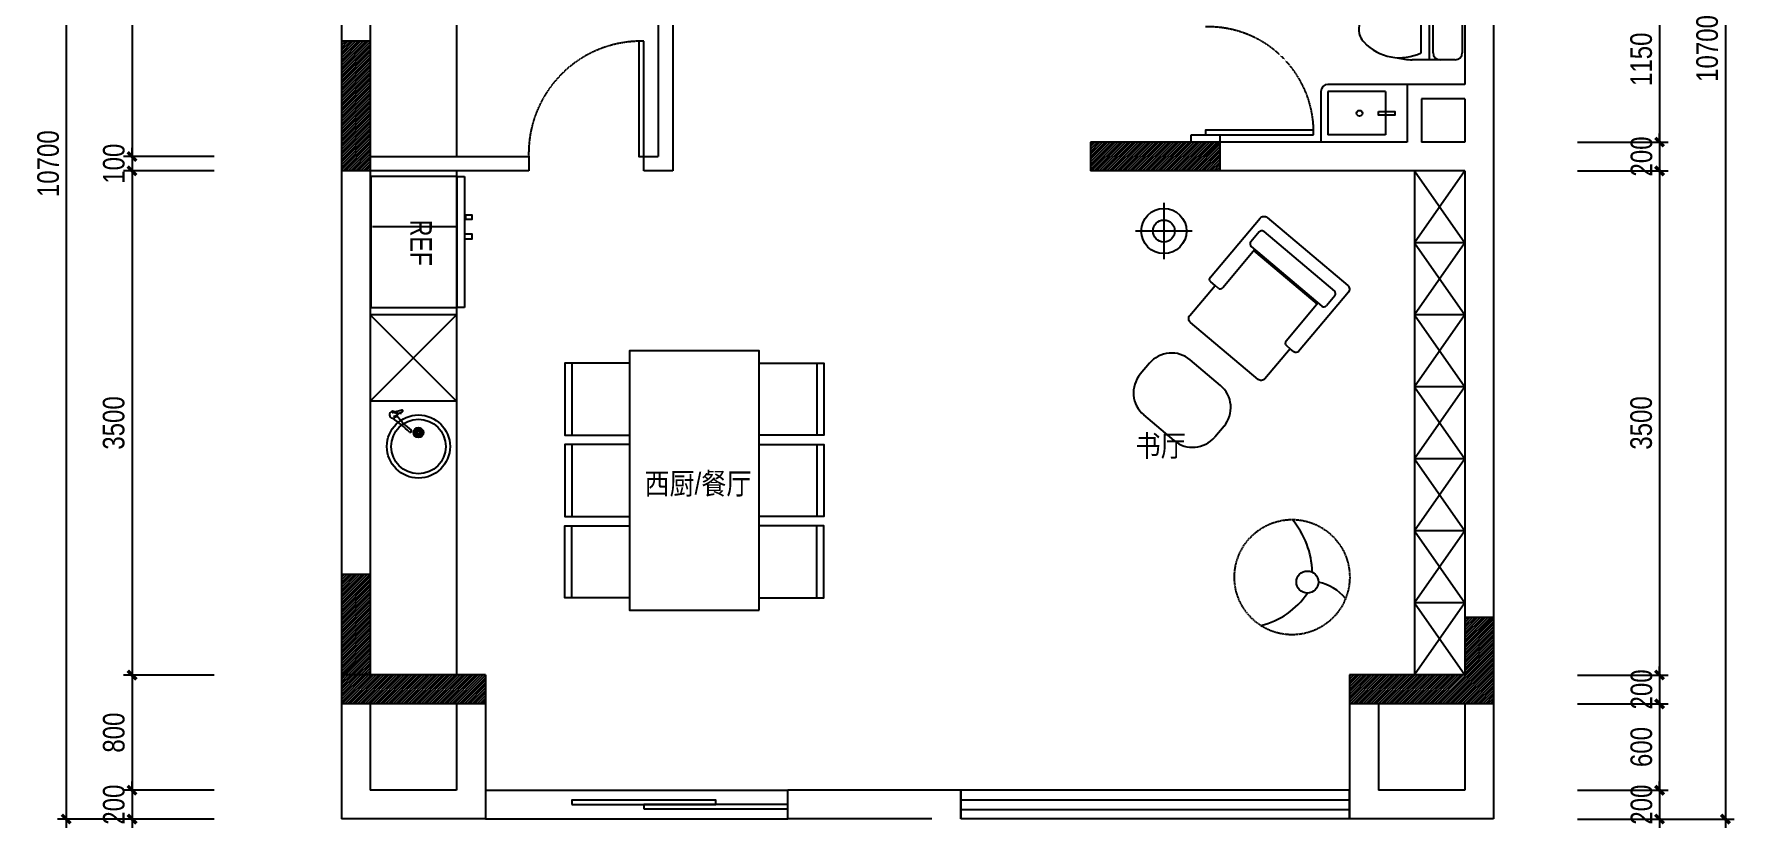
# Model space of a CAD drawing. Extents: x 160245 to 405305, y -111140 to 232735.
# Drawn here: x 268272 to 280076, y -3991 to 1459 of the extents above; entities that cross this region are included whole.
import ezdxf

# ---------------------------------------------------------------- set-up
doc = ezdxf.new("R2010")
doc.units = 0
doc.header["$LTSCALE"] = 10
doc.header["$MEASUREMENT"] = 0
doc.linetypes.add('( Dashed )', pattern=[0.75, 0.5, -0.25])
doc.linetypes.add('DASH', pattern=[0.35, 0.25, -0.1])
doc.layers.get('Defpoints').update_dxf_attribs({"color": 229})
for name, color, linetype in [('Door 门', 107, 'Continuous'), ('P-Furniture 家具', 153, 'Continuous'), ('P-Make furniture 固定制作', 154, 'Continuous'), ('P-N wall 新建隔墙', 241, 'Continuous'), ('P-O wall 原始墙体', 245, 'Continuous'), ('P-o 原建筑尺寸', 8, 'Continuous'), ('P-Text  平面文字', 9, 'Continuous'), ('P-window 窗', 107, 'Continuous')]:
    doc.layers.add(name, color=color, linetype=linetype)
doc.styles.add('PDC DIM', font='PMingLiU-ExtB.ttf', dxfattribs={"width": 0.85})
doc.styles.add('rmd', font='', dxfattribs={"width": 0.766})
doc.styles.get('rmd').set_extended_font_data('SimSun')
doc.dimstyles.new('PDC-A2', dxfattribs={"dimscale": 0, "dimtxt": 2.5, "dimasz": 1, "dimexe": 1, "dimexo": 1, "dimgap": 0.7, "dimtad": 1, "dimdec": 0, "dimtxsty": 'PDC DIM', "dimblk": 'ARCHTICK', "dimcen": 1, "dimdle": 1, "dimclrd": 8, "dimclre": 8, "dimclrt": 9, "dimadec": 0, "dimazin": 0, "dimtfac": 1, "dimtdec": 0, "dimtix": 1, "dimtmove": 2, "dimatfit": 3, "dimldrblk": 'PDC A2 T R', "dimfxl": 10, "dimfxlon": 1, "dimarcsym": 0})
pattern_1 = [(45, (59491.276, 0), (-8.8388348, 8.8388348), [])]

# ---------------------------------------------------------------- blocks, each defined once
blk = doc.blocks.new('$WINLIB2D$00000001')
at = {"color": 0}
for points in [[(-0.5, 0.5), (-0.5, -0.5)], [(-0.5, 0.5), (0.5, 0.5)], [(0.5, -0.5), (0.5, 0.5)], [(0.5, 0.1667), (-0.5, 0.1667)], [(0.5, -0.1667), (-0.5, -0.1667)], [(-0.5, -0.5), (0.5, -0.5)]]:
    blk.add_lwpolyline(points, dxfattribs=at)
blk = doc.blocks.new('_ArchTick')
at = {"color": 0, "linetype": 'ByBlock', "const_width": 0.4}
blk.add_lwpolyline([(-0.5, -0.5), (0.5, 0.5)], dxfattribs=at)
blk = doc.blocks.new('*D1059')
at = {"layer": 'Defpoints', "color": 0}
for p in [(269583, 3609), (268953, 609), (269583, 609)]:
    blk.add_point(p, dxfattribs=at)
at = {"layer": 'P-o 原建筑尺寸', "color": 8, "lineweight": -2}
for p, q in [((268953, 3669), (268953, 549)), ((269523, 3609), (268893, 3609)), ((269523, 609), (268893, 609))]:
    blk.add_line(p, q, dxfattribs=at)
at = {"layer": 'P-o 原建筑尺寸', "color": 8, "lineweight": -2, "xscale": 60, "yscale": 60, "zscale": 60}
for p, rotation in [((268953, 3609), 90), ((268953, 609), 270)]:
    blk.add_blockref('_ArchTick', p, dxfattribs=dict(at, rotation=rotation))
at = {"layer": 'P-o 原建筑尺寸', "color": 9, "insert": (268827, 2109), "char_height": 150, "attachment_point": 5, "rotation": 90, "style": 'PDC DIM'}
blk.add_mtext('3000', dxfattribs=at)
blk = doc.blocks.new('PDC A2 T R')
at = {"color": 0, "linetype": 'ByBlock'}
blk.add_line((0, 0), (-2, 0), dxfattribs=at)
for points in [[(-2.15, 0.89), (-1.49, 1.35), (-0.6, 0), (0, 0)], [(-2.15, -0.89), (-1.49, -1.35), (-0.6, 0), (0, 0)]]:
    blk.add_solid(points, dxfattribs=at)
blk = doc.blocks.new('*D1060')
at = {"layer": 'Defpoints', "color": 0}
for p in [(269583, 609), (268953, 509), (269583, 509)]:
    blk.add_point(p, dxfattribs=at)
at = {"layer": 'P-o 原建筑尺寸', "color": 8, "lineweight": -2}
for p, q in [((269523, 609), (268893, 609)), ((268953, 609), (268953, 669)), ((268953, 609), (268953, 509)), ((269523, 509), (268893, 509)), ((268953, 509), (268953, 449))]:
    blk.add_line(p, q, dxfattribs=at)
at = {"layer": 'P-o 原建筑尺寸', "color": 8, "lineweight": -2, "xscale": 60, "yscale": 60, "zscale": 60}
for p, rotation in [((268953, 609), 270), ((268953, 509), 90)]:
    blk.add_blockref('_ArchTick', p, dxfattribs=dict(at, rotation=rotation))
at = {"layer": 'P-o 原建筑尺寸', "color": 9, "insert": (268827, 559), "char_height": 150, "attachment_point": 5, "rotation": 90, "style": 'PDC DIM'}
blk.add_mtext('100', dxfattribs=at)
blk = doc.blocks.new('*D1041')
at = {"layer": 'Defpoints', "color": 0}
for p in [(269583, 509), (268953, -2991), (269583, -2991)]:
    blk.add_point(p, dxfattribs=at)
at = {"layer": 'P-o 原建筑尺寸', "color": 8, "lineweight": -2}
for p, q in [((269523, 509), (268893, 509)), ((268953, 569), (268953, -3051)), ((269523, -2991), (268893, -2991))]:
    blk.add_line(p, q, dxfattribs=at)
at = {"layer": 'P-o 原建筑尺寸', "color": 8, "lineweight": -2, "xscale": 60, "yscale": 60, "zscale": 60}
for p, rotation in [((268953, 509), 90), ((268953, -2991), 270)]:
    blk.add_blockref('_ArchTick', p, dxfattribs=dict(at, rotation=rotation))
at = {"layer": 'P-o 原建筑尺寸', "color": 9, "insert": (268826, -1241), "char_height": 150, "attachment_point": 5, "rotation": 90, "style": 'PDC DIM'}
blk.add_mtext('3500', dxfattribs=at)
blk = doc.blocks.new('*D1042')
at = {"layer": 'Defpoints', "color": 0, "transparency": 16777216}
for p in [(269583, -2991), (268953, -3791), (269583, -3791)]:
    blk.add_point(p, dxfattribs=at)
at = {"layer": 'P-o 原建筑尺寸', "color": 8, "lineweight": -2, "transparency": 16777216}
for p, q in [((268953, -2931), (268953, -3851)), ((269523, -2991), (268893, -2991)), ((269523, -3791), (268893, -3791))]:
    blk.add_line(p, q, dxfattribs=at)
at = {"layer": 'P-o 原建筑尺寸', "color": 8, "lineweight": -2, "transparency": 16777216, "xscale": 60, "yscale": 60, "zscale": 60}
for p, rotation in [((268953, -2991), 90), ((268953, -3791), 270)]:
    blk.add_blockref('_ArchTick', p, dxfattribs=dict(at, rotation=rotation))
at = {"layer": 'P-o 原建筑尺寸', "color": 9, "transparency": 16777216, "insert": (268827, -3391), "char_height": 150, "attachment_point": 5, "rotation": 90, "style": 'PDC DIM'}
blk.add_mtext('800', dxfattribs=at)
blk = doc.blocks.new('*D1043')
at = {"layer": 'Defpoints', "color": 0, "transparency": 16777216}
for p in [(269583, -3791), (268953, -3991), (269583, -3991)]:
    blk.add_point(p, dxfattribs=at)
at = {"layer": 'P-o 原建筑尺寸', "color": 8, "lineweight": -2, "transparency": 16777216}
for p, q in [((268953, -3791), (268953, -3731)), ((269523, -3791), (268893, -3791)), ((268953, -3791), (268953, -3991)), ((269523, -3991), (268893, -3991)), ((268953, -3991), (268953, -4051))]:
    blk.add_line(p, q, dxfattribs=at)
at = {"layer": 'P-o 原建筑尺寸', "color": 8, "lineweight": -2, "transparency": 16777216, "xscale": 60, "yscale": 60, "zscale": 60}
for p, rotation in [((268953, -3791), 270), ((268953, -3991), 90)]:
    blk.add_blockref('_ArchTick', p, dxfattribs=dict(at, rotation=rotation))
at = {"layer": 'P-o 原建筑尺寸', "color": 9, "transparency": 16777216, "insert": (268827, -3891), "char_height": 150, "attachment_point": 5, "rotation": 90, "style": 'PDC DIM'}
blk.add_mtext('200', dxfattribs=at)
blk = doc.blocks.new('*D1044')
at = {"layer": 'Defpoints', "color": 0}
for p in [(269583, 6709), (268496, -3991), (269583, -3991)]:
    blk.add_point(p, dxfattribs=at)
at = {"layer": 'P-o 原建筑尺寸', "color": 8, "lineweight": -2}
for p, q in [((268496, 6769), (268496, -4051)), ((269096, 6709), (268436, 6709)), ((269096, -3991), (268436, -3991))]:
    blk.add_line(p, q, dxfattribs=at)
at = {"layer": 'P-o 原建筑尺寸', "color": 8, "lineweight": -2, "xscale": 60, "yscale": 60, "zscale": 60}
for p, rotation in [((268496, 6709), 90), ((268496, -3991), 270)]:
    blk.add_blockref('_ArchTick', p, dxfattribs=dict(at, rotation=rotation))
at = {"layer": 'P-o 原建筑尺寸', "color": 9, "insert": (268371, 559), "char_height": 150, "attachment_point": 5, "rotation": 90, "style": 'PDC DIM'}
blk.add_mtext('10700', dxfattribs=at)
blk = doc.blocks.new('*D1049')
at = {"layer": 'Defpoints', "color": 0, "transparency": 16777216}
for p in [(278929, 709), (278929, 509), (279559, 509)]:
    blk.add_point(p, dxfattribs=at)
at = {"layer": 'P-o 原建筑尺寸', "color": 8, "lineweight": -2, "transparency": 16777216}
for p, q in [((278989, 709), (279619, 709)), ((279559, 709), (279559, 769)), ((279559, 709), (279559, 509)), ((278989, 509), (279619, 509)), ((279559, 509), (279559, 449))]:
    blk.add_line(p, q, dxfattribs=at)
at = {"layer": 'P-o 原建筑尺寸', "color": 8, "lineweight": -2, "transparency": 16777216, "xscale": 60, "yscale": 60, "zscale": 60}
for p, rotation in [((279559, 709), 270), ((279559, 509), 90)]:
    blk.add_blockref('_ArchTick', p, dxfattribs=dict(at, rotation=rotation))
at = {"layer": 'P-o 原建筑尺寸', "color": 9, "transparency": 16777216, "insert": (279434, 609), "char_height": 150, "attachment_point": 5, "rotation": 90, "style": 'PDC DIM'}
blk.add_mtext('200', dxfattribs=at)
blk = doc.blocks.new('*D1050')
at = {"layer": 'Defpoints', "color": 0, "transparency": 16777216}
for p in [(278929, 509), (278929, -2991), (279559, -2991)]:
    blk.add_point(p, dxfattribs=at)
at = {"layer": 'P-o 原建筑尺寸', "color": 8, "lineweight": -2, "transparency": 16777216}
for p, q in [((278989, 509), (279619, 509)), ((279559, 569), (279559, -3051)), ((278989, -2991), (279619, -2991))]:
    blk.add_line(p, q, dxfattribs=at)
at = {"layer": 'P-o 原建筑尺寸', "color": 8, "lineweight": -2, "transparency": 16777216, "xscale": 60, "yscale": 60, "zscale": 60}
for p, rotation in [((279559, 509), 90), ((279559, -2991), 270)]:
    blk.add_blockref('_ArchTick', p, dxfattribs=dict(at, rotation=rotation))
at = {"layer": 'P-o 原建筑尺寸', "color": 9, "transparency": 16777216, "insert": (279432, -1241), "char_height": 150, "attachment_point": 5, "rotation": 90, "style": 'PDC DIM'}
blk.add_mtext('3500', dxfattribs=at)
blk = doc.blocks.new('*D1051')
at = {"layer": 'Defpoints', "color": 0, "transparency": 16777216}
for p in [(278929, -2991), (278929, -3191), (279559, -3191)]:
    blk.add_point(p, dxfattribs=at)
at = {"layer": 'P-o 原建筑尺寸', "color": 8, "lineweight": -2, "transparency": 16777216}
for p, q in [((279559, -2991), (279559, -2931)), ((278989, -2991), (279619, -2991)), ((279559, -2991), (279559, -3191)), ((278989, -3191), (279619, -3191)), ((279559, -3191), (279559, -3251))]:
    blk.add_line(p, q, dxfattribs=at)
at = {"layer": 'P-o 原建筑尺寸', "color": 8, "lineweight": -2, "transparency": 16777216, "xscale": 60, "yscale": 60, "zscale": 60}
for p, rotation in [((279559, -2991), 270), ((279559, -3191), 90)]:
    blk.add_blockref('_ArchTick', p, dxfattribs=dict(at, rotation=rotation))
at = {"layer": 'P-o 原建筑尺寸', "color": 9, "transparency": 16777216, "insert": (279434, -3091), "char_height": 150, "attachment_point": 5, "rotation": 90, "style": 'PDC DIM'}
blk.add_mtext('200', dxfattribs=at)
blk = doc.blocks.new('*D1052')
at = {"layer": 'Defpoints', "color": 0, "transparency": 16777216}
for p in [(278929, -3191), (278929, -3791), (279559, -3791)]:
    blk.add_point(p, dxfattribs=at)
at = {"layer": 'P-o 原建筑尺寸', "color": 8, "lineweight": -2, "transparency": 16777216}
for p, q in [((279559, -3131), (279559, -3851)), ((278989, -3191), (279619, -3191)), ((278989, -3791), (279619, -3791))]:
    blk.add_line(p, q, dxfattribs=at)
at = {"layer": 'P-o 原建筑尺寸', "color": 8, "lineweight": -2, "transparency": 16777216, "xscale": 60, "yscale": 60, "zscale": 60}
for p, rotation in [((279559, -3191), 90), ((279559, -3791), 270)]:
    blk.add_blockref('_ArchTick', p, dxfattribs=dict(at, rotation=rotation))
at = {"layer": 'P-o 原建筑尺寸', "color": 9, "transparency": 16777216, "insert": (279433, -3491), "char_height": 150, "attachment_point": 5, "rotation": 90, "style": 'PDC DIM'}
blk.add_mtext('600', dxfattribs=at)
blk = doc.blocks.new('*D1053')
at = {"layer": 'Defpoints', "color": 0, "transparency": 16777216}
for p in [(278929, -3791), (278929, -3991), (279559, -3991)]:
    blk.add_point(p, dxfattribs=at)
at = {"layer": 'P-o 原建筑尺寸', "color": 8, "lineweight": -2, "transparency": 16777216}
for p, q in [((279559, -3791), (279559, -3731)), ((278989, -3791), (279619, -3791)), ((279559, -3791), (279559, -3991)), ((278989, -3991), (279619, -3991)), ((279559, -3991), (279559, -4051))]:
    blk.add_line(p, q, dxfattribs=at)
at = {"layer": 'P-o 原建筑尺寸', "color": 8, "lineweight": -2, "transparency": 16777216, "xscale": 60, "yscale": 60, "zscale": 60}
for p, rotation in [((279559, -3791), 270), ((279559, -3991), 90)]:
    blk.add_blockref('_ArchTick', p, dxfattribs=dict(at, rotation=rotation))
at = {"layer": 'P-o 原建筑尺寸', "color": 9, "transparency": 16777216, "insert": (279434, -3891), "char_height": 150, "attachment_point": 5, "rotation": 90, "style": 'PDC DIM'}
blk.add_mtext('200', dxfattribs=at)
blk = doc.blocks.new('*D1054')
at = {"layer": 'Defpoints', "color": 0, "transparency": 16777216}
for p in [(278929, 6709), (278929, -3991), (280016, -3991)]:
    blk.add_point(p, dxfattribs=at)
at = {"layer": 'P-o 原建筑尺寸', "color": 8, "lineweight": -2, "transparency": 16777216}
for p, q in [((280016, 6769), (280016, -4051)), ((279416, 6709), (280076, 6709)), ((279416, -3991), (280076, -3991))]:
    blk.add_line(p, q, dxfattribs=at)
at = {"layer": 'P-o 原建筑尺寸', "color": 8, "lineweight": -2, "transparency": 16777216, "xscale": 60, "yscale": 60, "zscale": 60}
for p, rotation in [((280016, 6709), 90), ((280016, -3991), 270)]:
    blk.add_blockref('_ArchTick', p, dxfattribs=dict(at, rotation=rotation))
at = {"layer": 'P-o 原建筑尺寸', "color": 9, "transparency": 16777216, "insert": (279890, 1359), "char_height": 150, "attachment_point": 5, "rotation": 90, "style": 'PDC DIM'}
blk.add_mtext('10700', dxfattribs=at)
blk = doc.blocks.new('A$C65A12E1F')
at = {"linetype": 'ByBlock'}
for p, q in [((0, 650), (910, 650)), ((0, 600), (0, 650)), ((350, 600), (350, 10)), ((910, 650), (910, 600))]:
    blk.add_line(p, q, dxfattribs=at)
for points in [[(910, 600), (0, 600), (0, 0), (910, 0)], [(299, 660), (267, 660), (267, 700), (299, 700)], [(401, 650), (433, 650), (433, 703), (401, 703)]]:
    blk.add_lwpolyline(points, close=True, dxfattribs=at)
at = {"color": 9, "linetype": 'ByBlock', "insert": (300, 273), "char_height": 150, "width": 1231.75, "attachment_point": 7, "style": 'rmd'}
blk.add_mtext('{\\fArial|b0|i0|c0|p32;REF}', dxfattribs=at)
blk = doc.blocks.new('asdfsdafa3')
for p, q in [((201603, -49207), (201707, -49207)), ((201707, -49207), (201901, -49207)), ((201782, -49207), (201782, -49627)), ((201554, -49577), (201554, -49256)), ((201757, -49256), (201757, -49577)), ((201839, -49256), (201839, -49577)), ((201603, -49627), (201707, -49627)), ((201707, -49627), (201901, -49627))]:
    blk.add_line(p, q)
for centre, radius, start, end in [((201603, -49256), 49.5, 90, 180), ((201707, -49256), 49.5, 0, 90), ((201885, -49706), 500, 75.8795, 88.2029), ((201988, -49558), 337, 42.8306, 116.2777), ((202157, -49416), 116, 359.4502, 47.9126), ((202157, -49418), 116, 312.0874, 0.5498), ((201988, -49275), 337, 243.7223, 317.1694), ((201603, -49577), 49.5, 180, 270), ((201707, -49577), 49.5, 270, 0), ((201885, -49127), 500, 271.7971, 284.1205)]:
    blk.add_arc(centre, radius, start, end)
blk = doc.blocks.new('fffg')
blk.add_lwpolyline([(143, 670), (109, 670), (109, -130), (143, -130)], close=True)
at = {"color": 8, "linetype": 'DASH'}
blk.add_arc((123, -110), 780, 88.5421, 181.4579, dxfattribs=at)
blk = doc.blocks.new('*D1344')
at = {"layer": 'Defpoints', "color": 0, "transparency": 16777216}
for p in [(278929, 1859), (278929, 709), (279559, 709)]:
    blk.add_point(p, dxfattribs=at)
at = {"layer": 'P-o 原建筑尺寸', "color": 8, "lineweight": -2, "transparency": 16777216}
for p, q in [((279559, 1919), (279559, 649)), ((278989, 1859), (279619, 1859)), ((278989, 709), (279619, 709))]:
    blk.add_line(p, q, dxfattribs=at)
at = {"layer": 'P-o 原建筑尺寸', "color": 8, "lineweight": -2, "transparency": 16777216, "xscale": 60, "yscale": 60, "zscale": 60}
for p, rotation in [((279559, 1859), 90), ((279559, 709), 270)]:
    blk.add_blockref('_ArchTick', p, dxfattribs=dict(at, rotation=rotation))
at = {"layer": 'P-o 原建筑尺寸', "color": 9, "transparency": 16777216, "insert": (279432, 1284), "char_height": 150, "attachment_point": 5, "rotation": 90, "style": 'PDC DIM'}
blk.add_mtext('1150', dxfattribs=at)

msp = doc.modelspace()

# ---------------------------------------------------------------- hatches: boundary and pattern name
at = {"layer": 'P-O wall 原始墙体'}
h = msp.add_hatch(dxfattribs=at)
h.set_pattern_fill('ANSI31', color=256, scale=100, style=0)
h.set_pattern_definition(pattern_1)
h.paths.add_polyline_path([(270406.9, 509.4), (270606.9, 509.4), (270606.9, 1409.4), (270406.9, 1409.4)])
h = msp.add_hatch(dxfattribs=at)
h.set_pattern_fill('ANSI31', color=256, scale=100, style=0)
h.set_pattern_definition(pattern_1)
h.paths.add_polyline_path([(276506.9, 709.4), (276306.9, 709.4), (275606.9, 709.4), (275606.9, 509.4), (276406.9, 509.4), (276506.9, 509.4)])
h = msp.add_hatch(dxfattribs=at)
h.set_pattern_fill('ANSI31', color=256, scale=100, style=0)
h.set_pattern_definition(pattern_1)
h.paths.add_polyline_path([(270606.9, -2290.6), (270606.9, -2990.6), (270406.9, -2990.6), (270406.9, -2290.6)])
h = msp.add_hatch(dxfattribs=at)
h.set_pattern_fill('ANSI31', color=256, scale=100, style=0)
h.set_pattern_definition(pattern_1)
h.paths.add_polyline_path([(278206.9, -2990.6), (277406.9, -2990.6), (277406.9, -3190.6), (278406.9, -3190.6), (278406.9, -3090.6), (278406.9, -2590.6), (278206.9, -2590.6)])
h = msp.add_hatch(dxfattribs=at)
h.set_pattern_fill('ANSI31', color=256, scale=100, style=0)
h.set_pattern_definition(pattern_1)
h.paths.add_polyline_path([(270406.9, -2990.6), (270406.9, -3190.6), (271406.9, -3190.6), (271406.9, -2990.6)])

# ---------------------------------------------------------------- linework, layer by layer
at = {"layer": 'Door 门'}
for p, q in [((271406.9, -3790.6), (273506.9, -3790.6)), ((271406.9, -3990.6), (273506.9, -3990.6))]:
    msp.add_line(p, q, dxfattribs=at)
for points in [[(272006.9, -3890.6), (273006.9, -3890.6), (273006.9, -3860.6), (272006.9, -3860.6)], [(272506.9, -3920.6), (273506.9, -3920.6), (273506.9, -3890.6), (272506.9, -3890.6)]]:
    msp.add_lwpolyline(points, close=True, dxfattribs=at)
at = {"layer": 'P-Furniture 家具', "linetype": 'ByBlock'}
for p, q in [((271206.9, 4409.4), (271206.9, 609.4)), ((277806.9, 1109.4), (277256.9, 1109.4)), ((277206.9, 1059.4), (277206.9, 709.4)), ((277656.9, 1059.4), (277256.9, 1059.4)), ((277256.9, 1059.4), (277256.9, 759.4)), ((277656.9, 1059.4), (277656.9, 759.4)), ((277656.9, 759.4), (277256.9, 759.4)), ((271206.9, 509.4), (271206.9, -2990.6)), ((276117.3, 288), (276117.3, -104.8)), ((276313.7, 91.6), (275921, 91.6)), ((271206.9, -490.6), (270606.9, -490.6)), ((270606.9, -490.6), (271206.9, -1090.6)), ((271206.9, -490.6), (270606.9, -1090.6)), ((272006.9, -825.1), (272006.9, -1325.1)), ((273706.9, -825.1), (273706.9, -1325.1)), ((271206.9, -1090.6), (270606.9, -1090.6)), ((272006.9, -1390.6), (272006.9, -1890.6)), ((273706.9, -1390.6), (273706.9, -1890.6)), ((272006.9, -2456.2), (272006.9, -1956.2)), ((273706.9, -2456.2), (273706.9, -1956.2))]:
    msp.add_line(p, q, dxfattribs=at)
at = {"layer": 'P-Furniture 家具'}
for p, q in [((276778.7, 85.1), (276720.7, 16.3)), ((276778.7, 85.1), (276720.7, 16.3)), ((276810.4, 87.8), (277301.8, -326.1)), ((276749.2, -37.2), (276526.1, -302)), ((276749.2, -37.2), (276526.1, -302)), ((276749.2, -37.2), (276526.1, -302)), ((276749.2, -37.2), (276526.1, -302)), ((276723.4, -15.4), (277214.8, -429.4)), ((276742.5, -45.1), (277182.3, -415.6)), ((276494.4, -304.7), (276472.9, -286.6)), ((277189, -407.6), (276965.8, -672.5)), ((277304.5, -357.9), (277246.5, -426.7)), ((276968.6, -704.2), (276994.4, -725.9)), ((270934.1, -1302), (270917.9, -1290.2)), ((270936.2, -1299.9), (270924.4, -1283.7)), ((270938.8, -1298.5), (270932.6, -1279.5)), ((270941.7, -1298.1), (270941.7, -1278.1)), ((270944.7, -1298.5), (270950.8, -1279.5)), ((270947.3, -1299.9), (270959.1, -1283.7)), ((270949.4, -1302), (270965.6, -1290.2)), ((270932.3, -1307.5), (270912.3, -1307.5)), ((270932.8, -1304.6), (270913.7, -1298.4)), ((270932.8, -1310.4), (270913.7, -1316.6)), ((270934.1, -1313.1), (270917.9, -1324.8)), ((270936.2, -1315.2), (270924.4, -1331.3)), ((270938.8, -1316.5), (270932.6, -1335.5)), ((270941.7, -1317), (270941.7, -1337)), ((270944.7, -1316.5), (270950.8, -1335.5)), ((270947.3, -1315.2), (270959.1, -1331.3)), ((270949.4, -1313.1), (270965.6, -1324.8)), ((270950.7, -1304.6), (270969.8, -1298.4)), ((270950.7, -1310.4), (270969.8, -1316.6)), ((270951.2, -1307.5), (270971.2, -1307.5))]:
    msp.add_line(p, q, dxfattribs=at)
at = {"layer": 'P-Furniture 家具', "color": 8}
for p, q in [((276510.9, -980.6), (276299.7, -802.6)), ((276017.9, -826.7), (275953.4, -903.1)), ((276188.8, -1362.9), (275977.5, -1185)), ((276535, -1262.4), (276470.6, -1338.9))]:
    msp.add_line(p, q, dxfattribs=at)
at = {"layer": 'P-Furniture 家具', "linetype": 'ByBlock'}
msp.add_lwpolyline([(277606.9, 922.3), (277719.9, 922.3), (277719.9, 896.4), (277606.9, 896.4)], close=True, dxfattribs=at)
at = {"layer": 'P-Furniture 家具'}
msp.add_lwpolyline([(276472.9, -286.6), (276442.8, -261.2, -0.4142136), (276440.1, -229.5), (276786.4, 181.6, -0.4142136), (276834, 185.6), (277394.2, -286.3, -0.1989124), (277406, -309.2, -0.1989124), (277398.2, -333.9), (277051.9, -745, -0.4142136), (277020.2, -747.7), (276994.4, -725.9), (276818.8, -934.3, -0.4142136), (276771.3, -938.4), (276301.4, -542.5, -0.4142136), (276297.4, -495), (276472.9, -286.6)], format="xyb", dxfattribs=at)
at = {"layer": 'P-Furniture 家具', "linetype": 'ByBlock'}
for points in [[(272406.9, -825.1), (271956.9, -825.1), (271956.9, -1325.1), (272406.9, -1325.1)], [(273306.9, -825.1), (273756.9, -825.1), (273756.9, -1325.1), (273306.9, -1325.1)], [(272406.9, -1390.6), (271956.9, -1390.6), (271956.9, -1890.6), (272406.9, -1890.6)], [(273306.9, -1390.6), (273756.9, -1390.6), (273756.9, -1890.6), (273306.9, -1890.6)], [(272406.9, -2456.2), (271956.9, -2456.2), (271956.9, -1956.2), (272406.9, -1956.2)], [(273306.9, -2456.2), (273756.9, -2456.2), (273756.9, -1956.2), (273306.9, -1956.2)]]:
    msp.add_lwpolyline(points, dxfattribs=at)
at = {"layer": 'P-Furniture 家具'}
msp.add_lwpolyline([(273306.9, -2540.6), (273306.9, -740.6), (272406.9, -740.6), (272406.9, -2540.6)], close=True, dxfattribs=at)
at = {"layer": 'P-Furniture 家具', "linetype": 'ByBlock'}
for centre, radius in [((277475.3, 909.4), 20), ((276117.3, 91.6), 157), ((276117.3, 91.6), 76.4)]:
    msp.add_circle(centre, radius, dxfattribs=at)
at = {"layer": 'P-Furniture 家具'}
for centre, radius in [((270941.7, -1404.8), 219.2), ((270941.7, -1404.8), 189.2), ((270941.7, -1307.5), 34.5), ((270941.7, -1307.5), 29.5), ((270941.7, -1307.5), 9.46)]:
    msp.add_circle(centre, radius, dxfattribs=at)
at = {"layer": 'P-Furniture 家具', "color": 8, "linetype": '( Dashed )'}
msp.add_circle((277007.5, -2311.6), 400, dxfattribs=at)
at = {"layer": 'P-Furniture 家具', "color": 8}
msp.add_circle((277114, -2345.3), 76.4, dxfattribs=at)
at = {"layer": 'P-Furniture 家具', "linetype": 'ByBlock'}
msp.add_arc((277256.9, 1059.4), 50, 90, 180, dxfattribs=at)
at = {"layer": 'P-Furniture 家具'}
for centre, radius, start, end in [((276737.9, 1.8), 22.5, 139.88568, 229.88568), ((276737.9, 1.8), 22.5, 139.88568, 229.88568), ((276795.9, 70.6), 22.5, 49.88568, 139.88568), ((276795.9, 70.6), 22.5, 49.88568, 139.88568), ((276508.9, -287.5), 22.5, 229.88568, 319.88568), ((277287.3, -343.4), 22.5, 319.88568, 49.88568), ((277229.3, -412.2), 22.5, 229.88568, 319.88568), ((276983, -687), 22.5, 139.88568, 229.88568), ((270765, -1184.2), 24, 52.90706, 353.41378), ((270982.9, -1780.2), 648.1, 103.99038, 110.23193), ((270766.5, -1227), 57.6, 53.42782, 90.53804), ((270613.3, -860.3), 371.3, 294.85966, 305.79078), ((270777.1, -1225.6), 58.2, 57.69304, 95.79763), ((270823.4, -1110.8), 61.8, 262.26104, 270), ((270827, -1157), 5.72, 307.89533, 97.35045), ((270186.6, -2027.7), 1001.9, 46.16444, 54.87883), ((271185.3, -893.4), 493.5, 216.52232, 233.54452), ((270883.3, -1295.3), 10.1, 253.65875, 29.57879)]:
    msp.add_arc(centre, radius, start, end, dxfattribs=at)
at = {"layer": 'P-Furniture 家具', "color": 8}
for centre, radius, start, end in [((276170.8, -955.5), 200, 49.88568, 139.88568), ((276106.4, -1032), 200, 139.88568, 229.88568), ((276382.1, -1133.5), 200, 319.88568, 49.88568), ((276317.7, -1210), 200, 229.88568, 319.88568), ((276582.7, -2282.6), 564, 0.63544, 41.13483), ((277117.8, -2675.5), 338.1, 39.48808, 77.60827), ((276668.1, -2127.4), 534.2, 283.23263, 326.57409)]:
    msp.add_arc(centre, radius, start, end, dxfattribs=at)
at = {"layer": 'P-Make furniture 固定制作'}
for p, q in [((277856.9, 509.4), (277856.9, -2990.6)), ((277856.9, 509.4), (278206.9, 9.4)), ((278206.9, 509.4), (277856.9, 9.4)), ((278206.9, 9.4), (277856.9, 9.4)), ((277856.9, 9.4), (278206.9, -490.6)), ((278206.9, 9.4), (277856.9, -490.6)), ((278206.9, -490.6), (277856.9, -490.6)), ((277856.9, -490.6), (278206.9, -990.6)), ((278206.9, -490.6), (277856.9, -990.6)), ((278206.9, -990.6), (277856.9, -990.6)), ((277856.9, -990.6), (278206.9, -1490.6)), ((278206.9, -990.6), (277856.9, -1490.6)), ((278206.9, -1490.6), (277856.9, -1490.6)), ((277856.9, -1490.6), (278206.9, -1990.6)), ((278206.9, -1490.6), (277856.9, -1990.6)), ((278206.9, -1990.6), (277856.9, -1990.6)), ((277856.9, -1990.6), (278206.9, -2490.6)), ((278206.9, -1990.6), (277856.9, -2490.6)), ((278206.9, -2490.6), (277856.9, -2490.6)), ((277856.9, -2490.6), (278206.9, -2990.6)), ((278206.9, -2490.6), (277856.9, -2990.6))]:
    msp.add_line(p, q, dxfattribs=at)
at = {"layer": 'P-N wall 新建隔墙'}
for p, q in [((272706.9, 3709.4), (272706.9, 509.4)), ((272606.9, 3609.4), (272606.9, 609.4)), ((270606.9, 609.4), (271706.9, 609.4)), ((271706.9, 609.4), (271706.9, 509.4)), ((272506.9, 609.4), (272606.9, 609.4)), ((272506.9, 509.4), (272506.9, 609.4)), ((271706.9, 509.4), (270606.9, 509.4)), ((272706.9, 509.4), (272506.9, 509.4))]:
    msp.add_line(p, q, dxfattribs=at)
at = {"layer": 'P-O wall 原始墙体'}
for p, q in [((270606.9, 3509.4), (270606.9, -2290.6)), ((278206.9, 3509.4), (278206.9, 1109.4)), ((278406.9, 3509.4), (278406.9, 1009.4)), ((270406.9, 2709.4), (270406.9, -2290.6)), ((270606.9, 1409.4), (270406.9, 1409.4)), ((278206.9, 1109.4), (277806.9, 1109.4)), ((277806.9, 1109.4), (277806.9, 709.4)), ((278206.9, 1009.4), (277906.9, 1009.4)), ((277906.9, 1009.4), (277906.9, 709.4)), ((278206.9, 1009.4), (278206.9, 709.4)), ((278406.9, 1009.4), (278406.9, 609.4)), ((276306.9, 709.4), (275606.9, 709.4)), ((275606.9, 709.4), (275606.9, 509.4)), ((276306.9, 709.4), (276306.9, 759.4)), ((276306.9, 759.4), (276506.9, 759.4)), ((276506.9, 759.4), (276506.9, 709.4)), ((277806.9, 709.4), (276506.9, 709.4)), ((276506.9, 709.4), (276506.9, 509.4)), ((278206.9, 709.4), (277906.9, 709.4)), ((278406.9, 609.4), (278406.9, -3090.6)), ((270606.9, 509.4), (270406.9, 509.4)), ((276406.9, 509.4), (275606.9, 509.4)), ((277906.9, 509.4), (276406.9, 509.4)), ((278206.9, 509.4), (277906.9, 509.4)), ((278206.9, 509.4), (278206.9, -2990.6)), ((270406.9, -2290.6), (270406.9, -2990.6)), ((270406.9, -2290.6), (270606.9, -2290.6)), ((270606.9, -2290.6), (270606.9, -2990.6)), ((278406.9, -2590.6), (278206.9, -2590.6)), ((271406.9, -2990.6), (270406.9, -2990.6)), ((270406.9, -2990.6), (270406.9, -3990.6)), ((271406.9, -2990.6), (271406.9, -3790.6)), ((277406.9, -2990.6), (277406.9, -3990.6)), ((278206.9, -2990.6), (277406.9, -2990.6)), ((278406.9, -3090.6), (278406.9, -3990.6)), ((271406.9, -3190.6), (270406.9, -3190.6)), ((270606.9, -3190.6), (270606.9, -3790.6)), ((271206.9, -3190.6), (271206.9, -3790.6)), ((278406.9, -3190.6), (277406.9, -3190.6)), ((277606.9, -3190.6), (277606.9, -3790.6)), ((278206.9, -3190.6), (278206.9, -3790.6)), ((271206.9, -3790.6), (270606.9, -3790.6)), ((271406.9, -3790.6), (271406.9, -3990.6)), ((274706.9, -3790.6), (273506.9, -3790.6)), ((273506.9, -3990.6), (273506.9, -3790.6)), ((274706.9, -3790.6), (274706.9, -3990.6)), ((277406.9, -3990.6), (277406.9, -3790.6)), ((277406.9, -3790.6), (277406.9, -3990.6)), ((278206.9, -3790.6), (277606.9, -3790.6)), ((271306.9, -3990.6), (270406.9, -3990.6)), ((271406.9, -3990.6), (271306.9, -3990.6)), ((273606.9, -3990.6), (273506.9, -3990.6)), ((274506.9, -3990.6), (273606.9, -3990.6)), ((278406.9, -3990.6), (277406.9, -3990.6))]:
    msp.add_line(p, q, dxfattribs=at)
msp.add_lwpolyline([(276506.9, 709.4), (276306.9, 709.4)], dxfattribs=at)

# ---------------------------------------------------------------- block references
at = {"layer": 'Door 门', "xscale": 0.9375, "yscale": 0.9375, "zscale": 0.9375, "rotation": 269.9999999999999}
msp.add_blockref('fffg', (276528.9, 893.5), dxfattribs=at)
at = {"layer": 'Door 门'}
msp.add_blockref('fffg', (272363.8, 739.5), dxfattribs=at)
at = {"layer": 'P-Furniture 家具', "linetype": 'ByBlock', "rotation": 180.0000000032198}
msp.add_blockref('asdfsdafa3', (479743, -47926.3), dxfattribs=at)
at = {"layer": 'P-Furniture 家具', "rotation": 269.9999999999999}
msp.add_blockref('A$C65A12E1F', (270611.6, 470), dxfattribs=at)
at = {"layer": 'P-window 窗', "extrusion": (0, 0, -1), "xscale": 2700, "yscale": 200, "zscale": -2700}
msp.add_blockref('$WINLIB2D$00000001', (-276056.9, -3890.6), dxfattribs=at)

# ---------------------------------------------------------------- texts
at = {"layer": 'P-Text  平面文字', "char_height": 150, "attachment_point": 1, "style": 'PDC DIM'}
for s, insert in [('书厅', (275921.1, -1324.1)), ('西厨/餐厅', (272511.2, -1586.6))]:
    msp.add_mtext_dynamic_manual_height_columns(s, width=893.426, gutter_width=1750, heights=[0], dxfattribs=dict(at, insert=insert))

# ---------------------------------------------------------------- dimensions: what is measured, and where the dimension line sits
at = {"layer": 'P-o 原建筑尺寸'}
dim = msp.add_linear_dim(base=(268496.2, -3990.6), p1=(269583.5, 6709.4), p2=(269583.5, -3990.6), angle=90, dimstyle='PDC-A2', override={"dimscale": 60}, dxfattribs=at)
dim.commit()
dim.dimension.update_dxf_attribs({"geometry": '*D1044', "text_midpoint": (268370.7, 559.4), "dimtype": 160})
for base, p1, p2, picture, middle in [((280015.9, -3990.6), (278928.6, 6709.4), (278928.6, -3990.6), '*D1054', (279890.4, 1359.4)), ((268952.7, 609.4), (269583.5, 3609.4), (269583.5, 609.4), '*D1059', (268827.2, 2109.4)), ((279559.4, 709.4), (278928.6, 1859.4), (278928.6, 709.4), '*D1344', (279432.5, 1284.4)), ((268952.7, 509.4), (269583.5, 609.4), (269583.5, 509.4), '*D1060', (268827.2, 559.4)), ((279559.4, 509.4), (278928.6, 709.4), (278928.6, 509.4), '*D1049', (279433.9, 609.4)), ((268952.7, -2990.6), (269583.5, 509.4), (269583.5, -2990.6), '*D1041', (268825.8, -1240.6)), ((279559.4, -2990.6), (278928.6, 509.4), (278928.6, -2990.6), '*D1050', (279432.5, -1240.6)), ((268952.7, -3790.6), (269583.5, -2990.6), (269583.5, -3790.6), '*D1042', (268827.2, -3390.6)), ((279559.4, -3190.6), (278928.6, -2990.6), (278928.6, -3190.6), '*D1051', (279433.9, -3090.6)), ((279559.4, -3790.6), (278928.6, -3190.6), (278928.6, -3790.6), '*D1052', (279432.9, -3490.6)), ((268952.7, -3990.6), (269583.5, -3790.6), (269583.5, -3990.6), '*D1043', (268827.2, -3890.6)), ((279559.4, -3990.6), (278928.6, -3790.6), (278928.6, -3990.6), '*D1053', (279433.9, -3890.6))]:
    dim = msp.add_linear_dim(base=base, p1=p1, p2=p2, angle=90, dimstyle='PDC-A2', override={"dimscale": 60}, dxfattribs=at)
    dim.commit()
    dim.dimension.update_dxf_attribs({"geometry": picture, "text_midpoint": middle})

doc.saveas('drawing.dxf')
